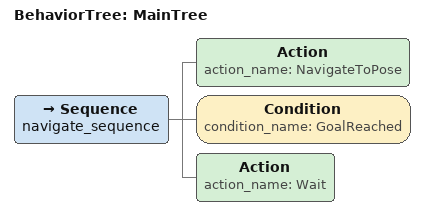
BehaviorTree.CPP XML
<root main_tree_to_execute="MainTree">
  <BehaviorTree ID="MainTree">
    <Sequence name="navigate_sequence">
      <!-- Acción de navegación hacia el objetivo -->
      <Action action_name="NavigateToPose"/>

      <!-- Condición de si el objetivo ha sido alcanzado -->
      <Condition condition_name="GoalReached"/>

      <!-- Acción de espera para gestionar cualquier atraso o espera durante el movimiento -->
      <Action action_name="Wait"/>
    </Sequence>
  </BehaviorTree>
</root>
